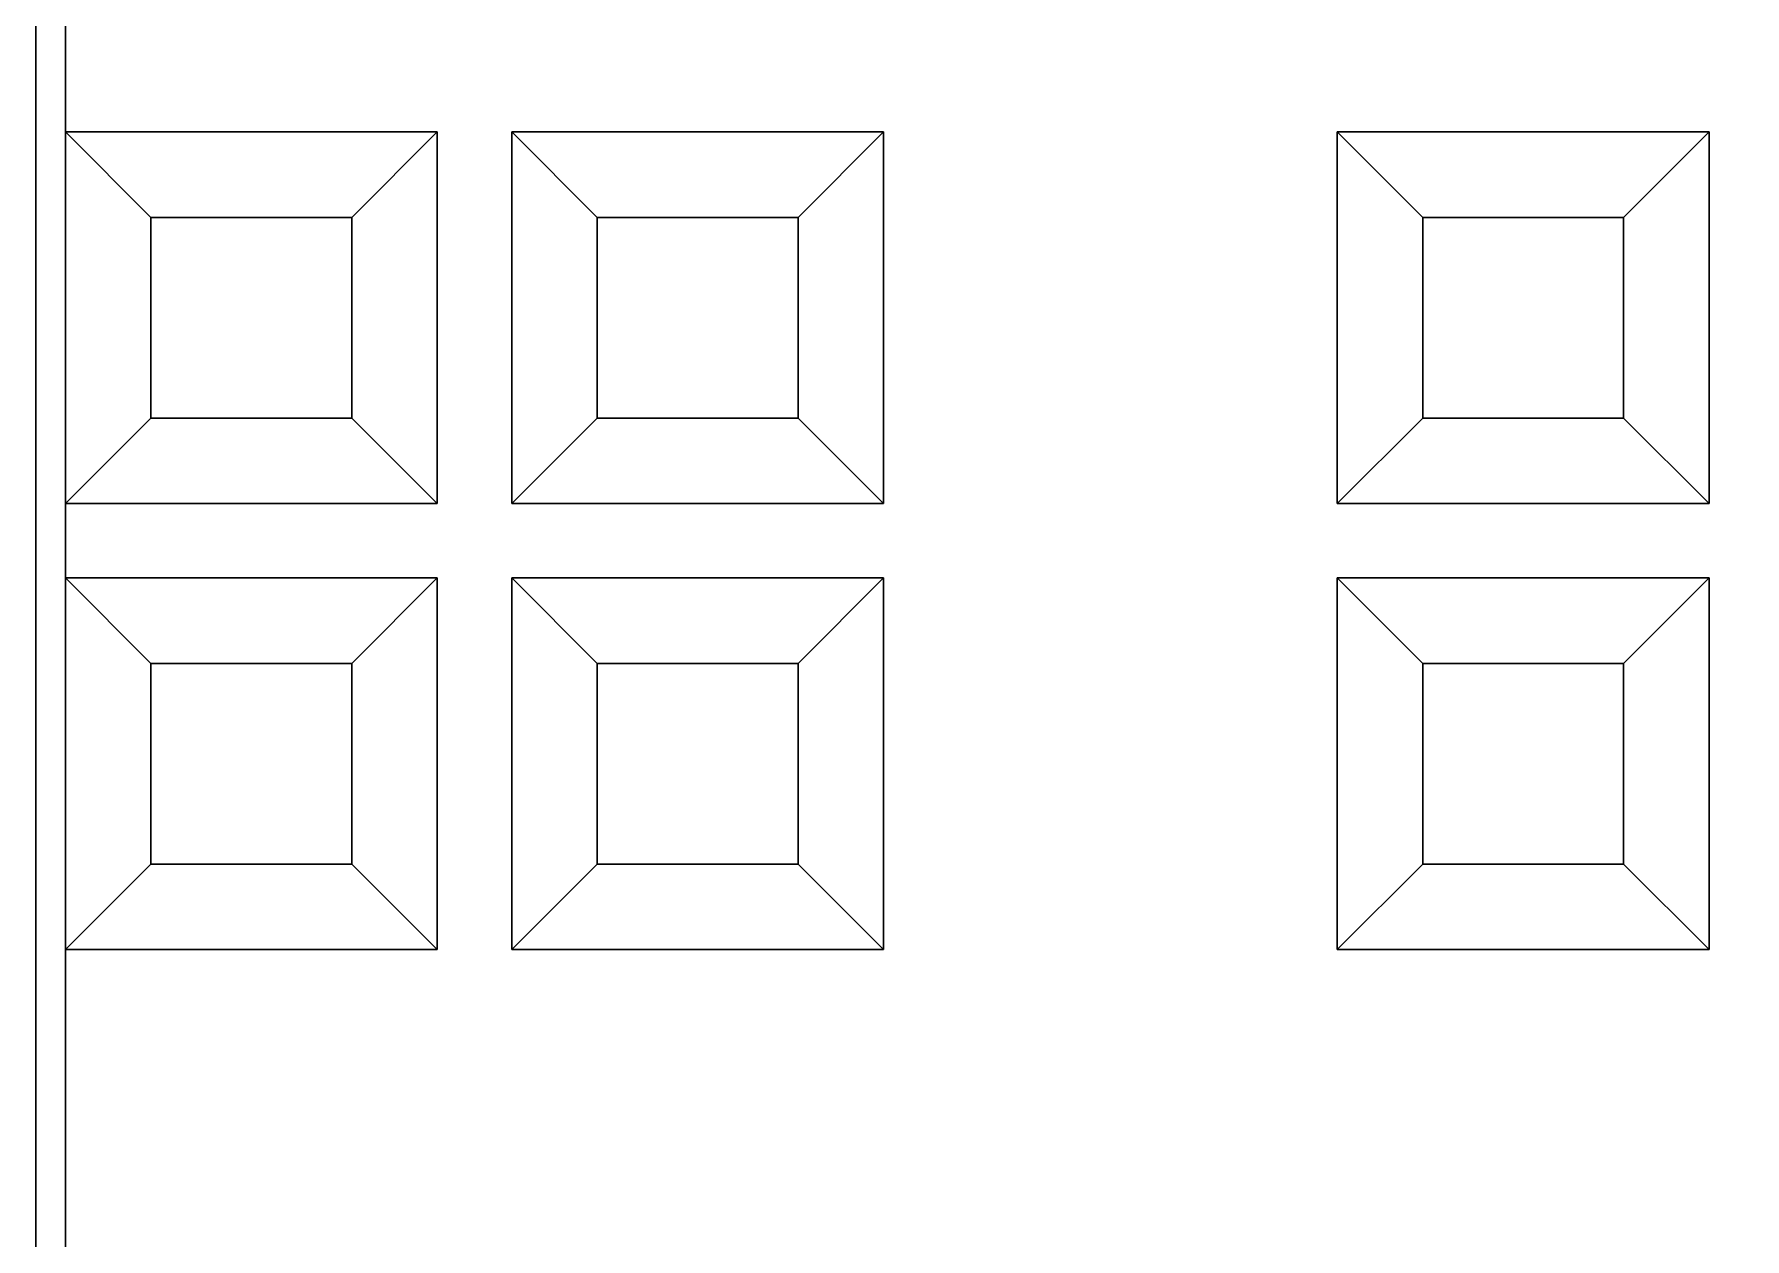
# Model space of a CAD drawing. Header units: millimetres. Extents: x -470 to 15420, y -470 to 3920.
# Drawn here: x 1150 to 1725, y 340 to 745 of the extents above; entities that cross this region are included whole.
import ezdxf

# ---------------------------------------------------------------- set-up
doc = ezdxf.new("R2010")
doc.units = ezdxf.units.MM
doc.layers.add('TANK_MODULE', color=8, linetype='Continuous')

# ---------------------------------------------------------------- blocks, each defined once
blk = doc.blocks.new('HALF_CUBE')
at = {"layer": 'TANK_MODULE'}
for points, invisible_edges in [([(-575, 575), (-575, -575), (-575, 575, 40)], 6), ([(-575, 575, 40), (-575, -575), (-575, -575, 40)], 5), ([(-565, 565, 40), (-575, 575, 40), (-575, -575, 40)], 13), ([(-565, 565), (-565, -565), (-575, 575)], 14), ([(-575, 575), (-565, -565), (-575, -575)], 7), ([(565, -565, 40), (575, -575, 40), (575, 575, 40)], 13), ([(575, 575, 40), (565, 565, 40), (565, -565, 40)], 13), ([(565, 565), (575, 575), (575, -575)], 13), ([(575, -575), (575, 575), (575, -575, 40)], 6), ([(575, -575, 40), (575, 575), (575, 575, 40)], 5), ([(-565, 565, 40), (-575, -575, 40), (-565, -565, 40)], 7), ([(-565, -565), (-565, 565), (-565, -565, 40)], 6), ([(-565, -565, 40), (-565, 565), (-565, 565, 40)], 5), ([(575, -575), (565, -565), (565, 565)], 13), ([(-565, 290), (-565, 137.5), (-565, 290, 40)], 6), ([(-565, 290, 40), (-565, 137.5), (-565, 137.5, 40)], 5), ([(-565, 290, 40), (-565, 137.5, 40), (-440, 290, 40)], 6), ([(-440, 290, 40), (-565, 137.5, 40), (-440, 137.5, 40)], 13), ([(-565, 137.5), (-565, 290), (-440, 137.5)], 6), ([(-440, 137.5), (-565, 290), (-440, 290)], 13), ([(-415, 290, 40), (-440, 290, 40), (-440, 137.5, 40)], 15), ([(-415, 290, 40), (-440, 137.5, 40), (-415, 137.5, 40)], 15), ([(-415, 137.5), (-440, 137.5), (-440, 290)], 15), ([(-415, 137.5), (-440, 290), (-415, 290)], 15), ([(-290, 137.5, 40), (-290, 290, 40), (-415, 137.5, 40)], 7), ([(-415, 137.5, 40), (-290, 290, 40), (-415, 290, 40)], 13), ([(-415, 137.5), (-415, 290), (-290, 137.5)], 7), ([(-290, 137.5), (-415, 290), (-290, 290)], 13), ([(-137.5, 290, 40), (-290, 290, 40), (-290, 137.5, 40)], 15), ([(-137.5, 290, 40), (-290, 137.5, 40), (-137.5, 137.5, 40)], 15), ([(-290, 290), (-137.5, 290), (-137.5, 137.5)], 15), ([(-290, 290), (-137.5, 137.5), (-290, 137.5)], 15), ([(-12.5, 137.5, 40), (-12.5, 290, 40), (-137.5, 137.5, 40)], 7), ([(-137.5, 137.5, 40), (-12.5, 290, 40), (-137.5, 290, 40)], 13), ([(-137.5, 137.5), (-137.5, 290), (-12.5, 137.5)], 7), ([(-12.5, 137.5), (-137.5, 290), (-12.5, 290)], 13), ([(12.5, 137.5, 40), (12.5, 290, 40), (-12.5, 137.5, 40)], 15), ([(-12.5, 137.5, 40), (12.5, 290, 40), (-12.5, 290, 40)], 15), ([(-12.5, 290), (12.5, 290), (12.5, 137.5)], 15), ([(-12.5, 290), (12.5, 137.5), (-12.5, 137.5)], 15), ([(-565, 137.5), (-440, 137.5), (-565, 137.5, 40)], 6), ([(-565, 137.5, 40), (-440, 137.5), (-440, 137.5, 40)], 5), ([(-565, 12.5, 40), (-565, 137.5, 40), (-440, 12.5, 40)], 6), ([(-440, 12.5, 40), (-565, 137.5, 40), (-440, 137.5, 40)], 5), ([(-565, 12.5, 40), (-536.25, 108.75, 390), (-565, 137.5, 40)], 5), ([(-536.25, 108.75, 390), (-468.75, 108.75, 390), (-565, 137.5, 40)], 6), ([(-565, 137.5, 40), (-468.75, 108.75, 390), (-440, 137.5, 40)], 5), ([(-468.75, 108.75, 390), (-468.75, 41.25, 390), (-440, 137.5, 40)], 6), ([(-440, 137.5, 40), (-468.75, 41.25, 390), (-440, 12.5, 40)], 5), ([(-440, 137.5), (-440, 12.5), (-440, 137.5, 40)], 6), ([(-440, 137.5, 40), (-440, 12.5), (-440, 12.5, 40)], 5), ([(-415, 137.5, 40), (-440, 137.5, 40), (-440, 12.5, 40)], 13), ([(-415, 137.5, 40), (-440, 12.5, 40), (-415, 12.5, 40)], 7), ([(-415, 12.5), (-440, 12.5), (-440, 137.5)], 13), ([(-415, 12.5), (-440, 137.5), (-415, 137.5)], 7), ([(-415, 12.5), (-415, 137.5), (-415, 12.5, 40)], 6), ([(-415, 12.5, 40), (-415, 137.5), (-415, 137.5, 40)], 5), ([(-415, 137.5), (-290, 137.5), (-415, 137.5, 40)], 6), ([(-415, 137.5, 40), (-290, 137.5), (-290, 137.5, 40)], 5), ([(-415, 12.5, 40), (-415, 137.5, 40), (-290, 12.5, 40)], 6), ([(-290, 12.5, 40), (-415, 137.5, 40), (-290, 137.5, 40)], 5), ([(-415, 12.5, 40), (-386.25, 108.75, 390), (-415, 137.5, 40)], 5), ([(-386.25, 108.75, 390), (-318.75, 108.75, 390), (-415, 137.5, 40)], 6), ([(-415, 137.5, 40), (-318.75, 108.75, 390), (-290, 137.5, 40)], 5), ([(-318.75, 108.75, 390), (-318.75, 41.25, 390), (-290, 137.5, 40)], 6), ([(-290, 137.5, 40), (-318.75, 41.25, 390), (-290, 12.5, 40)], 5), ([(-290, 137.5), (-290, 12.5), (-290, 137.5, 40)], 6), ([(-290, 137.5, 40), (-290, 12.5), (-290, 12.5, 40)], 5), ([(-137.5, 137.5, 40), (-290, 137.5, 40), (-290, 12.5, 40)], 13), ([(-137.5, 137.5, 40), (-290, 12.5, 40), (-137.5, 12.5, 40)], 7), ([(-290, 137.5), (-137.5, 137.5), (-137.5, 12.5)], 13), ([(-290, 137.5), (-137.5, 12.5), (-290, 12.5)], 7), ([(-137.5, 137.5), (-12.5, 137.5), (-137.5, 137.5, 40)], 6), ([(-137.5, 137.5, 40), (-12.5, 137.5), (-12.5, 137.5, 40)], 5), ([(-137.5, 12.5), (-137.5, 137.5), (-137.5, 12.5, 40)], 6), ([(-137.5, 12.5, 40), (-137.5, 137.5), (-137.5, 137.5, 40)], 5), ([(-137.5, 12.5, 40), (-137.5, 137.5, 40), (-12.5, 12.5, 40)], 6), ([(-12.5, 12.5, 40), (-137.5, 137.5, 40), (-12.5, 137.5, 40)], 5), ([(-137.5, 12.5, 40), (-108.75, 108.75, 390), (-137.5, 137.5, 40)], 5), ([(-108.75, 108.75, 390), (-41.25, 108.75, 390), (-137.5, 137.5, 40)], 6), ([(-137.5, 137.5, 40), (-41.25, 108.75, 390), (-12.5, 137.5, 40)], 5), ([(-41.25, 108.75, 390), (-41.25, 41.25, 390), (-12.5, 137.5, 40)], 6), ([(-12.5, 137.5, 40), (-41.25, 41.25, 390), (-12.5, 12.5, 40)], 5), ([(-12.5, 137.5), (-12.5, 12.5), (-12.5, 137.5, 40)], 6), ([(-12.5, 137.5, 40), (-12.5, 12.5), (-12.5, 12.5, 40)], 5), ([(-12.5, 137.5, 40), (-12.5, 12.5, 40), (12.5, 137.5, 40)], 14), ([(12.5, 137.5, 40), (-12.5, 12.5, 40), (12.5, 12.5, 40)], 7), ([(-12.5, 137.5), (12.5, 137.5), (12.5, 12.5)], 13), ([(-12.5, 137.5), (12.5, 12.5), (-12.5, 12.5)], 7), ([(-536.25, 41.25, 390), (-536.25, 108.75, 390), (-565, 12.5, 40)], 6), ([(-468.75, 41.25, 390), (-468.75, 108.75, 390), (-536.25, 41.25, 390)], 6), ([(-536.25, 41.25, 390), (-468.75, 108.75, 390), (-536.25, 108.75, 390)], 5), ([(-386.25, 41.25, 390), (-386.25, 108.75, 390), (-415, 12.5, 40)], 6), ([(-318.75, 41.25, 390), (-318.75, 108.75, 390), (-386.25, 41.25, 390)], 6), ([(-386.25, 41.25, 390), (-318.75, 108.75, 390), (-386.25, 108.75, 390)], 5), ([(-108.75, 41.25, 390), (-108.75, 108.75, 390), (-137.5, 12.5, 40)], 6), ([(-41.25, 41.25, 390), (-41.25, 108.75, 390), (-108.75, 41.25, 390)], 6), ([(-108.75, 41.25, 390), (-41.25, 108.75, 390), (-108.75, 108.75, 390)], 5), ([(-440, 12.5, 40), (-536.25, 41.25, 390), (-565, 12.5, 40)], 5), ([(-468.75, 41.25, 390), (-536.25, 41.25, 390), (-440, 12.5, 40)], 6), ([(-290, 12.5, 40), (-386.25, 41.25, 390), (-415, 12.5, 40)], 5), ([(-318.75, 41.25, 390), (-386.25, 41.25, 390), (-290, 12.5, 40)], 6), ([(-12.5, 12.5, 40), (-108.75, 41.25, 390), (-137.5, 12.5, 40)], 5), ([(-41.25, 41.25, 390), (-108.75, 41.25, 390), (-12.5, 12.5, 40)], 6), ([(-440, 12.5), (-565, 12.5), (-440, 12.5, 40)], 6), ([(-440, 12.5, 40), (-565, 12.5), (-565, 12.5, 40)], 5), ([(-565, 12.5), (-565, -12.5), (-565, 12.5, 40)], 6), ([(-565, 12.5, 40), (-565, -12.5), (-565, -12.5, 40)], 5), ([(-565, 12.5, 40), (-565, -12.5, 40), (-440, 12.5, 40)], 6), ([(-440, 12.5, 40), (-565, -12.5, 40), (-440, -12.5, 40)], 13), ([(-565, -12.5), (-565, 12.5), (-440, -12.5)], 6), ([(-440, -12.5), (-565, 12.5), (-440, 12.5)], 13), ([(-415, 12.5, 40), (-440, 12.5, 40), (-440, -12.5, 40)], 15), ([(-415, 12.5, 40), (-440, -12.5, 40), (-415, -12.5, 40)], 15), ([(-415, -12.5), (-440, -12.5), (-440, 12.5)], 15), ([(-415, -12.5), (-440, 12.5), (-415, 12.5)], 15), ([(-290, 12.5), (-415, 12.5), (-290, 12.5, 40)], 6), ([(-290, 12.5, 40), (-415, 12.5), (-415, 12.5, 40)], 5), ([(-415, 12.5, 40), (-415, -12.5, 40), (-290, 12.5, 40)], 7), ([(-290, 12.5, 40), (-415, -12.5, 40), (-290, -12.5, 40)], 13), ([(-415, -12.5), (-415, 12.5), (-290, -12.5)], 7), ([(-290, -12.5), (-415, 12.5), (-290, 12.5)], 13), ([(-290, 12.5, 40), (-290, -12.5, 40), (-137.5, 12.5, 40)], 15), ([(-137.5, 12.5, 40), (-290, -12.5, 40), (-137.5, -12.5, 40)], 15), ([(-290, -12.5), (-290, 12.5), (-137.5, -12.5)], 15), ([(-137.5, -12.5), (-290, 12.5), (-137.5, 12.5)], 15), ([(-12.5, 12.5), (-137.5, 12.5), (-12.5, 12.5, 40)], 6), ([(-12.5, 12.5, 40), (-137.5, 12.5), (-137.5, 12.5, 40)], 5), ([(-137.5, 12.5, 40), (-137.5, -12.5, 40), (-12.5, 12.5, 40)], 7), ([(-12.5, 12.5, 40), (-137.5, -12.5, 40), (-12.5, -12.5, 40)], 13), ([(-137.5, -12.5), (-137.5, 12.5), (-12.5, -12.5)], 7), ([(-12.5, -12.5), (-137.5, 12.5), (-12.5, 12.5)], 13), ([(-12.5, 12.5, 40), (-12.5, -12.5, 40), (12.5, 12.5, 40)], 15), ([(12.5, 12.5, 40), (-12.5, -12.5, 40), (12.5, -12.5, 40)], 15), ([(-12.5, -12.5), (-12.5, 12.5), (12.5, -12.5)], 15), ([(12.5, -12.5), (-12.5, 12.5), (12.5, 12.5)], 15), ([(-565, -12.5), (-440, -12.5), (-565, -12.5, 40)], 6), ([(-565, -12.5, 40), (-440, -12.5), (-440, -12.5, 40)], 5), ([(-565, -137.5, 40), (-565, -12.5, 40), (-440, -137.5, 40)], 6), ([(-440, -137.5, 40), (-565, -12.5, 40), (-440, -12.5, 40)], 5), ([(-565, -137.5, 40), (-536.25, -41.25, 390), (-565, -12.5, 40)], 5), ([(-536.25, -41.25, 390), (-468.75, -41.25, 390), (-565, -12.5, 40)], 6), ([(-565, -12.5, 40), (-468.75, -41.25, 390), (-440, -12.5, 40)], 5), ([(-468.75, -41.25, 390), (-468.75, -108.75, 390), (-440, -12.5, 40)], 6), ([(-440, -12.5, 40), (-468.75, -108.75, 390), (-440, -137.5, 40)], 5), ([(-440, -12.5), (-440, -137.5), (-440, -12.5, 40)], 6), ([(-440, -12.5, 40), (-440, -137.5), (-440, -137.5, 40)], 5), ([(-415, -12.5, 40), (-440, -12.5, 40), (-440, -137.5, 40)], 13), ([(-415, -12.5, 40), (-440, -137.5, 40), (-415, -137.5, 40)], 7), ([(-415, -137.5), (-440, -137.5), (-440, -12.5)], 13), ([(-415, -137.5), (-440, -12.5), (-415, -12.5)], 7), ([(-415, -12.5), (-290, -12.5), (-415, -12.5, 40)], 6), ([(-415, -12.5, 40), (-290, -12.5), (-290, -12.5, 40)], 5), ([(-415, -137.5), (-415, -12.5), (-415, -137.5, 40)], 6), ([(-415, -137.5, 40), (-415, -12.5), (-415, -12.5, 40)], 5), ([(-415, -137.5, 40), (-415, -12.5, 40), (-290, -137.5, 40)], 6), ([(-290, -137.5, 40), (-415, -12.5, 40), (-290, -12.5, 40)], 5), ([(-415, -137.5, 40), (-386.25, -41.25, 390), (-415, -12.5, 40)], 5), ([(-386.25, -41.25, 390), (-318.75, -41.25, 390), (-415, -12.5, 40)], 6), ([(-415, -12.5, 40), (-318.75, -41.25, 390), (-290, -12.5, 40)], 5), ([(-318.75, -41.25, 390), (-318.75, -108.75, 390), (-290, -12.5, 40)], 6), ([(-290, -12.5, 40), (-318.75, -108.75, 390), (-290, -137.5, 40)], 5), ([(-290, -12.5), (-290, -137.5), (-290, -12.5, 40)], 6), ([(-290, -12.5, 40), (-290, -137.5), (-290, -137.5, 40)], 5), ([(-290, -12.5, 40), (-290, -137.5, 40), (-137.5, -12.5, 40)], 14), ([(-137.5, -12.5, 40), (-290, -137.5, 40), (-137.5, -137.5, 40)], 7), ([(-290, -12.5), (-137.5, -137.5), (-290, -137.5)], 7), ([(-137.5, -12.5), (-137.5, -137.5), (-290, -12.5)], 14), ([(-137.5, -137.5), (-137.5, -12.5), (-137.5, -137.5, 40)], 6), ([(-137.5, -137.5, 40), (-137.5, -12.5), (-137.5, -12.5, 40)], 5), ([(-137.5, -12.5), (-12.5, -12.5), (-137.5, -12.5, 40)], 6), ([(-137.5, -12.5, 40), (-12.5, -12.5), (-12.5, -12.5, 40)], 5), ([(-137.5, -137.5, 40), (-137.5, -12.5, 40), (-12.5, -137.5, 40)], 6), ([(-12.5, -137.5, 40), (-137.5, -12.5, 40), (-12.5, -12.5, 40)], 5), ([(-137.5, -137.5, 40), (-108.75, -41.25, 390), (-137.5, -12.5, 40)], 5), ([(-108.75, -41.25, 390), (-41.25, -41.25, 390), (-137.5, -12.5, 40)], 6), ([(-137.5, -12.5, 40), (-41.25, -41.25, 390), (-12.5, -12.5, 40)], 5), ([(-41.25, -41.25, 390), (-41.25, -108.75, 390), (-12.5, -12.5, 40)], 6), ([(-12.5, -12.5, 40), (-41.25, -108.75, 390), (-12.5, -137.5, 40)], 5), ([(-12.5, -12.5), (-12.5, -137.5), (-12.5, -12.5, 40)], 6), ([(-12.5, -12.5, 40), (-12.5, -137.5), (-12.5, -137.5, 40)], 5), ([(12.5, -137.5, 40), (12.5, -12.5, 40), (-12.5, -137.5, 40)], 14), ([(-12.5, -137.5, 40), (12.5, -12.5, 40), (-12.5, -12.5, 40)], 7), ([(12.5, -137.5), (-12.5, -137.5), (-12.5, -12.5)], 13), ([(12.5, -137.5), (-12.5, -12.5), (12.5, -12.5)], 7), ([(-536.25, -108.75, 390), (-536.25, -41.25, 390), (-565, -137.5, 40)], 6), ([(-468.75, -108.75, 390), (-468.75, -41.25, 390), (-536.25, -108.75, 390)], 6), ([(-536.25, -108.75, 390), (-468.75, -41.25, 390), (-536.25, -41.25, 390)], 5), ([(-386.25, -108.75, 390), (-386.25, -41.25, 390), (-415, -137.5, 40)], 6), ([(-318.75, -108.75, 390), (-318.75, -41.25, 390), (-386.25, -108.75, 390)], 6), ([(-386.25, -108.75, 390), (-318.75, -41.25, 390), (-386.25, -41.25, 390)], 5), ([(-108.75, -108.75, 390), (-108.75, -41.25, 390), (-137.5, -137.5, 40)], 6), ([(-41.25, -108.75, 390), (-41.25, -41.25, 390), (-108.75, -108.75, 390)], 6), ([(-108.75, -108.75, 390), (-41.25, -41.25, 390), (-108.75, -41.25, 390)], 5), ([(-440, -137.5, 40), (-536.25, -108.75, 390), (-565, -137.5, 40)], 5), ([(-468.75, -108.75, 390), (-536.25, -108.75, 390), (-440, -137.5, 40)], 6), ([(-290, -137.5, 40), (-386.25, -108.75, 390), (-415, -137.5, 40)], 5), ([(-318.75, -108.75, 390), (-386.25, -108.75, 390), (-290, -137.5, 40)], 6), ([(-12.5, -137.5, 40), (-108.75, -108.75, 390), (-137.5, -137.5, 40)], 5), ([(-41.25, -108.75, 390), (-108.75, -108.75, 390), (-12.5, -137.5, 40)], 6), ([(-440, -137.5), (-565, -137.5), (-440, -137.5, 40)], 6), ([(-440, -137.5, 40), (-565, -137.5), (-565, -137.5, 40)], 5), ([(-565, -137.5), (-565, -290), (-565, -137.5, 40)], 6), ([(-565, -137.5, 40), (-565, -290), (-565, -290, 40)], 5), ([(-565, -137.5, 40), (-565, -290, 40), (-440, -137.5, 40)], 6), ([(-440, -137.5, 40), (-565, -290, 40), (-440, -290, 40)], 13), ([(-565, -290), (-565, -137.5), (-440, -290)], 6), ([(-440, -290), (-565, -137.5), (-440, -137.5)], 13), ([(-415, -137.5, 40), (-440, -137.5, 40), (-440, -290, 40)], 15), ([(-415, -137.5, 40), (-440, -290, 40), (-415, -290, 40)], 15), ([(-415, -290), (-440, -290), (-440, -137.5)], 15), ([(-415, -290), (-440, -137.5), (-415, -137.5)], 15), ([(-290, -137.5), (-415, -137.5), (-290, -137.5, 40)], 6), ([(-290, -137.5, 40), (-415, -137.5), (-415, -137.5, 40)], 5), ([(-290, -290, 40), (-290, -137.5, 40), (-415, -290, 40)], 7), ([(-415, -290, 40), (-290, -137.5, 40), (-415, -137.5, 40)], 13), ([(-415, -290), (-415, -137.5), (-290, -290)], 7), ([(-290, -290), (-415, -137.5), (-290, -137.5)], 13), ([(-137.5, -137.5, 40), (-290, -137.5, 40), (-290, -290, 40)], 15), ([(-137.5, -137.5, 40), (-290, -290, 40), (-137.5, -290, 40)], 15), ([(-290, -137.5), (-137.5, -137.5), (-137.5, -290)], 15), ([(-290, -137.5), (-137.5, -290), (-290, -290)], 15), ([(-12.5, -137.5), (-137.5, -137.5), (-12.5, -137.5, 40)], 6), ([(-12.5, -137.5, 40), (-137.5, -137.5), (-137.5, -137.5, 40)], 5), ([(-137.5, -137.5, 40), (-137.5, -290, 40), (-12.5, -137.5, 40)], 7), ([(-12.5, -137.5, 40), (-137.5, -290, 40), (-12.5, -290, 40)], 13), ([(-12.5, -137.5), (-12.5, -290), (-137.5, -137.5)], 7), ([(-137.5, -137.5), (-12.5, -290), (-137.5, -290)], 13), ([(-12.5, -137.5, 40), (-12.5, -290, 40), (12.5, -137.5, 40)], 15), ([(12.5, -137.5, 40), (-12.5, -290, 40), (12.5, -290, 40)], 15), ([(12.5, -290), (-12.5, -290), (-12.5, -137.5)], 15), ([(12.5, -290), (-12.5, -137.5), (12.5, -137.5)], 15)]:
    blk.add_3dface(points, dxfattribs=dict(at, invisible_edges=invisible_edges))
blk = doc.blocks.new('HALF_CUBE_UP')
at = {"layer": 'TANK_MODULE'}
for points, invisible_edges in [([(-575, -575, 390), (-575, 575, 390), (-575, -575, 350)], 6), ([(-575, -575, 350), (-575, 575, 390), (-575, 575, 350)], 5), ([(-565, -565, 350), (-575, -575, 350), (-575, 575, 350)], 13), ([(-565, -565, 350), (-575, 575, 350), (-565, 565, 350)], 7), ([(-575, -575, 390), (-565, 565, 390), (-575, 575, 390)], 7), ([(565, 565, 350), (575, 575, 350), (575, -575, 350)], 13), ([(565, -565, 390), (575, -575, 390), (575, 575, 390)], 13), ([(575, 575, 390), (565, 565, 390), (565, -565, 390)], 13), ([(575, 575, 390), (575, -575, 390), (575, 575, 350)], 6), ([(575, 575, 350), (575, -575, 390), (575, -575, 350)], 5), ([(-565, -565, 390), (-565, 565, 390), (-575, -575, 390)], 14), ([(-565, 565, 390), (-565, -565, 390), (-565, 565, 350)], 6), ([(-565, 565, 350), (-565, -565, 390), (-565, -565, 350)], 5), ([(575, -575, 350), (565, -565, 350), (565, 565, 350)], 13), ([(-565, 137.5, 390), (-565, 290, 390), (-565, 137.5, 350)], 6), ([(-565, 137.5, 350), (-565, 290, 390), (-565, 290, 350)], 5), ([(-565, 137.5, 350), (-565, 290, 350), (-440, 137.5, 350)], 6), ([(-440, 137.5, 350), (-565, 290, 350), (-440, 290, 350)], 13), ([(-565, 290, 390), (-565, 137.5, 390), (-440, 290, 390)], 6), ([(-440, 290, 390), (-565, 137.5, 390), (-440, 137.5, 390)], 13), ([(-415, 137.5, 350), (-440, 137.5, 350), (-440, 290, 350)], 15), ([(-415, 137.5, 350), (-440, 290, 350), (-415, 290, 350)], 15), ([(-415, 290, 390), (-440, 290, 390), (-440, 137.5, 390)], 15), ([(-415, 290, 390), (-440, 137.5, 390), (-415, 137.5, 390)], 15), ([(-290, 290, 350), (-290, 137.5, 350), (-415, 290, 350)], 7), ([(-415, 290, 350), (-290, 137.5, 350), (-415, 137.5, 350)], 13), ([(-415, 290, 390), (-415, 137.5, 390), (-290, 290, 390)], 7), ([(-290, 290, 390), (-415, 137.5, 390), (-290, 137.5, 390)], 13), ([(-137.5, 137.5, 350), (-290, 137.5, 350), (-290, 290, 350)], 15), ([(-137.5, 137.5, 350), (-290, 290, 350), (-137.5, 290, 350)], 15), ([(-290, 137.5, 390), (-137.5, 137.5, 390), (-137.5, 290, 390)], 15), ([(-290, 137.5, 390), (-137.5, 290, 390), (-290, 290, 390)], 15), ([(-137.5, 137.5, 350), (-137.5, 290, 350), (-12.5, 137.5, 350)], 7), ([(-12.5, 137.5, 350), (-137.5, 290, 350), (-12.5, 290, 350)], 13), ([(-12.5, 137.5, 390), (-12.5, 290, 390), (-137.5, 137.5, 390)], 7), ([(-137.5, 137.5, 390), (-12.5, 290, 390), (-137.5, 290, 390)], 13), ([(-12.5, 137.5, 350), (-12.5, 290, 350), (12.5, 137.5, 350)], 15), ([(12.5, 137.5, 350), (-12.5, 290, 350), (12.5, 290, 350)], 15), ([(12.5, 290, 390), (-12.5, 290, 390), (-12.5, 137.5, 390)], 15), ([(12.5, 290, 390), (-12.5, 137.5, 390), (12.5, 137.5, 390)], 15), ([(-440, 137.5, 390), (-565, 137.5, 390), (-440, 137.5, 350)], 6), ([(-440, 137.5, 350), (-565, 137.5, 390), (-565, 137.5, 350)], 5), ([(-565, 137.5, 350), (-565, 12.5, 350), (-440, 137.5, 350)], 6), ([(-440, 137.5, 350), (-565, 12.5, 350), (-440, 12.5, 350)], 5), ([(-440, 137.5, 350), (-536.25, 108.75), (-565, 137.5, 350)], 5), ([(-536.25, 108.75), (-536.25, 41.25), (-565, 137.5, 350)], 6), ([(-565, 137.5, 350), (-536.25, 41.25), (-565, 12.5, 350)], 5), ([(-468.75, 108.75), (-536.25, 108.75), (-440, 137.5, 350)], 6), ([(-440, 12.5, 350), (-468.75, 108.75), (-440, 137.5, 350)], 5), ([(-440, 12.5, 390), (-440, 137.5, 390), (-440, 12.5, 350)], 6), ([(-440, 12.5, 350), (-440, 137.5, 390), (-440, 137.5, 350)], 5), ([(-415, 12.5, 350), (-440, 12.5, 350), (-440, 137.5, 350)], 13), ([(-415, 12.5, 350), (-440, 137.5, 350), (-415, 137.5, 350)], 7), ([(-415, 137.5, 390), (-440, 137.5, 390), (-440, 12.5, 390)], 13), ([(-415, 137.5, 390), (-440, 12.5, 390), (-415, 12.5, 390)], 7), ([(-290, 137.5, 390), (-415, 137.5, 390), (-290, 137.5, 350)], 6), ([(-290, 137.5, 350), (-415, 137.5, 390), (-415, 137.5, 350)], 5), ([(-415, 137.5, 390), (-415, 12.5, 390), (-415, 137.5, 350)], 6), ([(-415, 137.5, 350), (-415, 12.5, 390), (-415, 12.5, 350)], 5), ([(-415, 137.5, 350), (-415, 12.5, 350), (-290, 137.5, 350)], 6), ([(-290, 137.5, 350), (-415, 12.5, 350), (-290, 12.5, 350)], 5), ([(-290, 137.5, 350), (-386.25, 108.75), (-415, 137.5, 350)], 5), ([(-386.25, 108.75), (-386.25, 41.25), (-415, 137.5, 350)], 6), ([(-415, 137.5, 350), (-386.25, 41.25), (-415, 12.5, 350)], 5), ([(-318.75, 108.75), (-386.25, 108.75), (-290, 137.5, 350)], 6), ([(-290, 12.5, 350), (-318.75, 108.75), (-290, 137.5, 350)], 5), ([(-290, 12.5, 390), (-290, 137.5, 390), (-290, 12.5, 350)], 6), ([(-290, 12.5, 350), (-290, 137.5, 390), (-290, 137.5, 350)], 5), ([(-290, 12.5, 350), (-290, 137.5, 350), (-137.5, 12.5, 350)], 14), ([(-137.5, 12.5, 350), (-290, 137.5, 350), (-137.5, 137.5, 350)], 7), ([(-290, 12.5, 390), (-137.5, 137.5, 390), (-290, 137.5, 390)], 7), ([(-137.5, 12.5, 390), (-137.5, 137.5, 390), (-290, 12.5, 390)], 14), ([(-12.5, 137.5, 390), (-137.5, 137.5, 390), (-12.5, 137.5, 350)], 6), ([(-12.5, 137.5, 350), (-137.5, 137.5, 390), (-137.5, 137.5, 350)], 5), ([(-137.5, 137.5, 390), (-137.5, 12.5, 390), (-137.5, 137.5, 350)], 6), ([(-137.5, 137.5, 350), (-137.5, 12.5, 390), (-137.5, 12.5, 350)], 5), ([(-137.5, 137.5, 350), (-137.5, 12.5, 350), (-12.5, 137.5, 350)], 6), ([(-12.5, 137.5, 350), (-137.5, 12.5, 350), (-12.5, 12.5, 350)], 5), ([(-12.5, 137.5, 350), (-108.75, 108.75), (-137.5, 137.5, 350)], 5), ([(-108.75, 108.75), (-108.75, 41.25), (-137.5, 137.5, 350)], 6), ([(-137.5, 137.5, 350), (-108.75, 41.25), (-137.5, 12.5, 350)], 5), ([(-41.25, 108.75), (-108.75, 108.75), (-12.5, 137.5, 350)], 6), ([(-12.5, 12.5, 350), (-41.25, 108.75), (-12.5, 137.5, 350)], 5), ([(-12.5, 12.5, 390), (-12.5, 137.5, 390), (-12.5, 12.5, 350)], 6), ([(-12.5, 12.5, 350), (-12.5, 137.5, 390), (-12.5, 137.5, 350)], 5), ([(12.5, 137.5, 350), (12.5, 12.5, 350), (-12.5, 137.5, 350)], 14), ([(-12.5, 137.5, 350), (12.5, 12.5, 350), (-12.5, 12.5, 350)], 7), ([(12.5, 137.5, 390), (-12.5, 137.5, 390), (-12.5, 12.5, 390)], 13), ([(12.5, 137.5, 390), (-12.5, 12.5, 390), (12.5, 12.5, 390)], 7), ([(-468.75, 108.75), (-468.75, 41.25), (-536.25, 108.75)], 6), ([(-536.25, 108.75), (-468.75, 41.25), (-536.25, 41.25)], 5), ([(-468.75, 41.25), (-468.75, 108.75), (-440, 12.5, 350)], 6), ([(-318.75, 108.75), (-318.75, 41.25), (-386.25, 108.75)], 6), ([(-386.25, 108.75), (-318.75, 41.25), (-386.25, 41.25)], 5), ([(-318.75, 41.25), (-318.75, 108.75), (-290, 12.5, 350)], 6), ([(-41.25, 108.75), (-41.25, 41.25), (-108.75, 108.75)], 6), ([(-108.75, 108.75), (-41.25, 41.25), (-108.75, 41.25)], 5), ([(-41.25, 41.25), (-41.25, 108.75), (-12.5, 12.5, 350)], 6), ([(-536.25, 41.25), (-468.75, 41.25), (-565, 12.5, 350)], 6), ([(-565, 12.5, 350), (-468.75, 41.25), (-440, 12.5, 350)], 5), ([(-386.25, 41.25), (-318.75, 41.25), (-415, 12.5, 350)], 6), ([(-415, 12.5, 350), (-318.75, 41.25), (-290, 12.5, 350)], 5), ([(-108.75, 41.25), (-41.25, 41.25), (-137.5, 12.5, 350)], 6), ([(-137.5, 12.5, 350), (-41.25, 41.25), (-12.5, 12.5, 350)], 5), ([(-565, -12.5, 390), (-565, 12.5, 390), (-565, -12.5, 350)], 6), ([(-565, -12.5, 350), (-565, 12.5, 390), (-565, 12.5, 350)], 5), ([(-565, 12.5, 390), (-440, 12.5, 390), (-565, 12.5, 350)], 6), ([(-565, 12.5, 350), (-440, 12.5, 390), (-440, 12.5, 350)], 5), ([(-565, -12.5, 350), (-565, 12.5, 350), (-440, -12.5, 350)], 6), ([(-440, -12.5, 350), (-565, 12.5, 350), (-440, 12.5, 350)], 13), ([(-565, 12.5, 390), (-565, -12.5, 390), (-440, 12.5, 390)], 6), ([(-440, 12.5, 390), (-565, -12.5, 390), (-440, -12.5, 390)], 13), ([(-415, -12.5, 350), (-440, -12.5, 350), (-440, 12.5, 350)], 15), ([(-415, -12.5, 350), (-440, 12.5, 350), (-415, 12.5, 350)], 15), ([(-415, 12.5, 390), (-440, 12.5, 390), (-440, -12.5, 390)], 15), ([(-415, 12.5, 390), (-440, -12.5, 390), (-415, -12.5, 390)], 15), ([(-415, 12.5, 390), (-290, 12.5, 390), (-415, 12.5, 350)], 6), ([(-415, 12.5, 350), (-290, 12.5, 390), (-290, 12.5, 350)], 5), ([(-415, -12.5, 350), (-415, 12.5, 350), (-290, -12.5, 350)], 7), ([(-290, -12.5, 350), (-415, 12.5, 350), (-290, 12.5, 350)], 13), ([(-415, 12.5, 390), (-415, -12.5, 390), (-290, 12.5, 390)], 7), ([(-290, 12.5, 390), (-415, -12.5, 390), (-290, -12.5, 390)], 13), ([(-290, -12.5, 350), (-290, 12.5, 350), (-137.5, -12.5, 350)], 15), ([(-137.5, -12.5, 350), (-290, 12.5, 350), (-137.5, 12.5, 350)], 15), ([(-290, 12.5, 390), (-290, -12.5, 390), (-137.5, 12.5, 390)], 15), ([(-137.5, 12.5, 390), (-290, -12.5, 390), (-137.5, -12.5, 390)], 15), ([(-137.5, 12.5, 390), (-12.5, 12.5, 390), (-137.5, 12.5, 350)], 6), ([(-137.5, 12.5, 350), (-12.5, 12.5, 390), (-12.5, 12.5, 350)], 5), ([(-137.5, -12.5, 350), (-137.5, 12.5, 350), (-12.5, -12.5, 350)], 7), ([(-12.5, -12.5, 350), (-137.5, 12.5, 350), (-12.5, 12.5, 350)], 13), ([(-137.5, 12.5, 390), (-137.5, -12.5, 390), (-12.5, 12.5, 390)], 7), ([(-12.5, 12.5, 390), (-137.5, -12.5, 390), (-12.5, -12.5, 390)], 13), ([(-12.5, -12.5, 350), (-12.5, 12.5, 350), (12.5, -12.5, 350)], 15), ([(12.5, -12.5, 350), (-12.5, 12.5, 350), (12.5, 12.5, 350)], 15), ([(-12.5, 12.5, 390), (-12.5, -12.5, 390), (12.5, 12.5, 390)], 15), ([(12.5, 12.5, 390), (-12.5, -12.5, 390), (12.5, -12.5, 390)], 15), ([(-440, -12.5, 390), (-565, -12.5, 390), (-440, -12.5, 350)], 6), ([(-440, -12.5, 350), (-565, -12.5, 390), (-565, -12.5, 350)], 5), ([(-565, -12.5, 350), (-565, -137.5, 350), (-440, -12.5, 350)], 6), ([(-440, -12.5, 350), (-565, -137.5, 350), (-440, -137.5, 350)], 5), ([(-440, -12.5, 350), (-536.25, -41.25), (-565, -12.5, 350)], 5), ([(-536.25, -41.25), (-536.25, -108.75), (-565, -12.5, 350)], 6), ([(-565, -12.5, 350), (-536.25, -108.75), (-565, -137.5, 350)], 5), ([(-468.75, -41.25), (-536.25, -41.25), (-440, -12.5, 350)], 6), ([(-440, -137.5, 350), (-468.75, -41.25), (-440, -12.5, 350)], 5), ([(-440, -137.5, 390), (-440, -12.5, 390), (-440, -137.5, 350)], 6), ([(-440, -137.5, 350), (-440, -12.5, 390), (-440, -12.5, 350)], 5), ([(-415, -137.5, 350), (-440, -137.5, 350), (-440, -12.5, 350)], 13), ([(-415, -137.5, 350), (-440, -12.5, 350), (-415, -12.5, 350)], 7), ([(-415, -12.5, 390), (-440, -12.5, 390), (-440, -137.5, 390)], 13), ([(-415, -12.5, 390), (-440, -137.5, 390), (-415, -137.5, 390)], 7), ([(-290, -12.5, 390), (-415, -12.5, 390), (-290, -12.5, 350)], 6), ([(-290, -12.5, 350), (-415, -12.5, 390), (-415, -12.5, 350)], 5), ([(-415, -12.5, 390), (-415, -137.5, 390), (-415, -12.5, 350)], 6), ([(-415, -12.5, 350), (-415, -137.5, 390), (-415, -137.5, 350)], 5), ([(-415, -12.5, 350), (-415, -137.5, 350), (-290, -12.5, 350)], 6), ([(-290, -12.5, 350), (-415, -137.5, 350), (-290, -137.5, 350)], 5), ([(-290, -12.5, 350), (-386.25, -41.25), (-415, -12.5, 350)], 5), ([(-386.25, -41.25), (-386.25, -108.75), (-415, -12.5, 350)], 6), ([(-415, -12.5, 350), (-386.25, -108.75), (-415, -137.5, 350)], 5), ([(-318.75, -41.25), (-386.25, -41.25), (-290, -12.5, 350)], 6), ([(-290, -137.5, 350), (-318.75, -41.25), (-290, -12.5, 350)], 5), ([(-290, -137.5, 390), (-290, -12.5, 390), (-290, -137.5, 350)], 6), ([(-290, -137.5, 350), (-290, -12.5, 390), (-290, -12.5, 350)], 5), ([(-137.5, -137.5, 350), (-290, -137.5, 350), (-290, -12.5, 350)], 13), ([(-137.5, -137.5, 350), (-290, -12.5, 350), (-137.5, -12.5, 350)], 7), ([(-290, -137.5, 390), (-137.5, -137.5, 390), (-137.5, -12.5, 390)], 13), ([(-290, -137.5, 390), (-137.5, -12.5, 390), (-290, -12.5, 390)], 7), ([(-12.5, -12.5, 390), (-137.5, -12.5, 390), (-12.5, -12.5, 350)], 6), ([(-12.5, -12.5, 350), (-137.5, -12.5, 390), (-137.5, -12.5, 350)], 5), ([(-137.5, -12.5, 390), (-137.5, -137.5, 390), (-137.5, -12.5, 350)], 6), ([(-137.5, -12.5, 350), (-137.5, -137.5, 390), (-137.5, -137.5, 350)], 5), ([(-137.5, -12.5, 350), (-137.5, -137.5, 350), (-12.5, -12.5, 350)], 6), ([(-12.5, -12.5, 350), (-137.5, -137.5, 350), (-12.5, -137.5, 350)], 5), ([(-12.5, -12.5, 350), (-108.75, -41.25), (-137.5, -12.5, 350)], 5), ([(-108.75, -41.25), (-108.75, -108.75), (-137.5, -12.5, 350)], 6), ([(-137.5, -12.5, 350), (-108.75, -108.75), (-137.5, -137.5, 350)], 5), ([(-41.25, -41.25), (-108.75, -41.25), (-12.5, -12.5, 350)], 6), ([(-12.5, -137.5, 350), (-41.25, -41.25), (-12.5, -12.5, 350)], 5), ([(-12.5, -137.5, 390), (-12.5, -12.5, 390), (-12.5, -137.5, 350)], 6), ([(-12.5, -137.5, 350), (-12.5, -12.5, 390), (-12.5, -12.5, 350)], 5), ([(-12.5, -137.5, 350), (-12.5, -12.5, 350), (12.5, -137.5, 350)], 14), ([(12.5, -137.5, 350), (-12.5, -12.5, 350), (12.5, -12.5, 350)], 7), ([(-12.5, -137.5, 390), (12.5, -137.5, 390), (12.5, -12.5, 390)], 13), ([(-12.5, -137.5, 390), (12.5, -12.5, 390), (-12.5, -12.5, 390)], 7), ([(-468.75, -41.25), (-468.75, -108.75), (-536.25, -41.25)], 6), ([(-536.25, -41.25), (-468.75, -108.75), (-536.25, -108.75)], 5), ([(-468.75, -108.75), (-468.75, -41.25), (-440, -137.5, 350)], 6), ([(-318.75, -41.25), (-318.75, -108.75), (-386.25, -41.25)], 6), ([(-386.25, -41.25), (-318.75, -108.75), (-386.25, -108.75)], 5), ([(-318.75, -108.75), (-318.75, -41.25), (-290, -137.5, 350)], 6), ([(-41.25, -41.25), (-41.25, -108.75), (-108.75, -41.25)], 6), ([(-108.75, -41.25), (-41.25, -108.75), (-108.75, -108.75)], 5), ([(-41.25, -108.75), (-41.25, -41.25), (-12.5, -137.5, 350)], 6), ([(-536.25, -108.75), (-468.75, -108.75), (-565, -137.5, 350)], 6), ([(-565, -137.5, 350), (-468.75, -108.75), (-440, -137.5, 350)], 5), ([(-386.25, -108.75), (-318.75, -108.75), (-415, -137.5, 350)], 6), ([(-415, -137.5, 350), (-318.75, -108.75), (-290, -137.5, 350)], 5), ([(-108.75, -108.75), (-41.25, -108.75), (-137.5, -137.5, 350)], 6), ([(-137.5, -137.5, 350), (-41.25, -108.75), (-12.5, -137.5, 350)], 5), ([(-565, -290, 390), (-565, -137.5, 390), (-565, -290, 350)], 6), ([(-565, -290, 350), (-565, -137.5, 390), (-565, -137.5, 350)], 5), ([(-565, -137.5, 390), (-440, -137.5, 390), (-565, -137.5, 350)], 6), ([(-565, -137.5, 350), (-440, -137.5, 390), (-440, -137.5, 350)], 5), ([(-565, -290, 350), (-565, -137.5, 350), (-440, -290, 350)], 6), ([(-440, -290, 350), (-565, -137.5, 350), (-440, -137.5, 350)], 13), ([(-565, -137.5, 390), (-565, -290, 390), (-440, -137.5, 390)], 6), ([(-440, -137.5, 390), (-565, -290, 390), (-440, -290, 390)], 13), ([(-415, -290, 350), (-440, -290, 350), (-440, -137.5, 350)], 15), ([(-415, -290, 350), (-440, -137.5, 350), (-415, -137.5, 350)], 15), ([(-415, -137.5, 390), (-440, -137.5, 390), (-440, -290, 390)], 15), ([(-415, -137.5, 390), (-440, -290, 390), (-415, -290, 390)], 15), ([(-415, -137.5, 390), (-290, -137.5, 390), (-415, -137.5, 350)], 6), ([(-415, -137.5, 350), (-290, -137.5, 390), (-290, -137.5, 350)], 5), ([(-290, -137.5, 350), (-290, -290, 350), (-415, -137.5, 350)], 7), ([(-415, -137.5, 350), (-290, -290, 350), (-415, -290, 350)], 13), ([(-415, -137.5, 390), (-415, -290, 390), (-290, -137.5, 390)], 7), ([(-290, -137.5, 390), (-415, -290, 390), (-290, -290, 390)], 13), ([(-137.5, -290, 350), (-290, -290, 350), (-290, -137.5, 350)], 15), ([(-137.5, -290, 350), (-290, -137.5, 350), (-137.5, -137.5, 350)], 15), ([(-290, -290, 390), (-137.5, -290, 390), (-137.5, -137.5, 390)], 15), ([(-290, -290, 390), (-137.5, -137.5, 390), (-290, -137.5, 390)], 15), ([(-137.5, -137.5, 390), (-12.5, -137.5, 390), (-137.5, -137.5, 350)], 6), ([(-137.5, -137.5, 350), (-12.5, -137.5, 390), (-12.5, -137.5, 350)], 5), ([(-12.5, -137.5, 350), (-12.5, -290, 350), (-137.5, -137.5, 350)], 7), ([(-137.5, -137.5, 350), (-12.5, -290, 350), (-137.5, -290, 350)], 13), ([(-137.5, -137.5, 390), (-137.5, -290, 390), (-12.5, -137.5, 390)], 7), ([(-12.5, -137.5, 390), (-137.5, -290, 390), (-12.5, -290, 390)], 13), ([(12.5, -137.5, 350), (12.5, -290, 350), (-12.5, -137.5, 350)], 15), ([(-12.5, -137.5, 350), (12.5, -290, 350), (-12.5, -290, 350)], 15), ([(-12.5, -290, 390), (12.5, -290, 390), (12.5, -137.5, 390)], 15), ([(-12.5, -290, 390), (12.5, -137.5, 390), (-12.5, -137.5, 390)], 15)]:
    blk.add_3dface(points, dxfattribs=dict(at, invisible_edges=invisible_edges))

msp = doc.modelspace()

# ---------------------------------------------------------------- block references
at = {"layer": 'TANK_MODULE'}
for name, p in [('HALF_CUBE', (575, 575)), ('HALF_CUBE_UP', (575, 575, 390)), ('HALF_CUBE', (575, 575, 780)), ('HALF_CUBE_UP', (575, 575, 1170)), ('HALF_CUBE', (1725, 575)), ('HALF_CUBE_UP', (1725, 575, 390)), ('HALF_CUBE', (1725, 575, 780)), ('HALF_CUBE_UP', (1725, 575, 1170))]:
    msp.add_blockref(name, p, dxfattribs=at)

doc.saveas('drawing.dxf')
